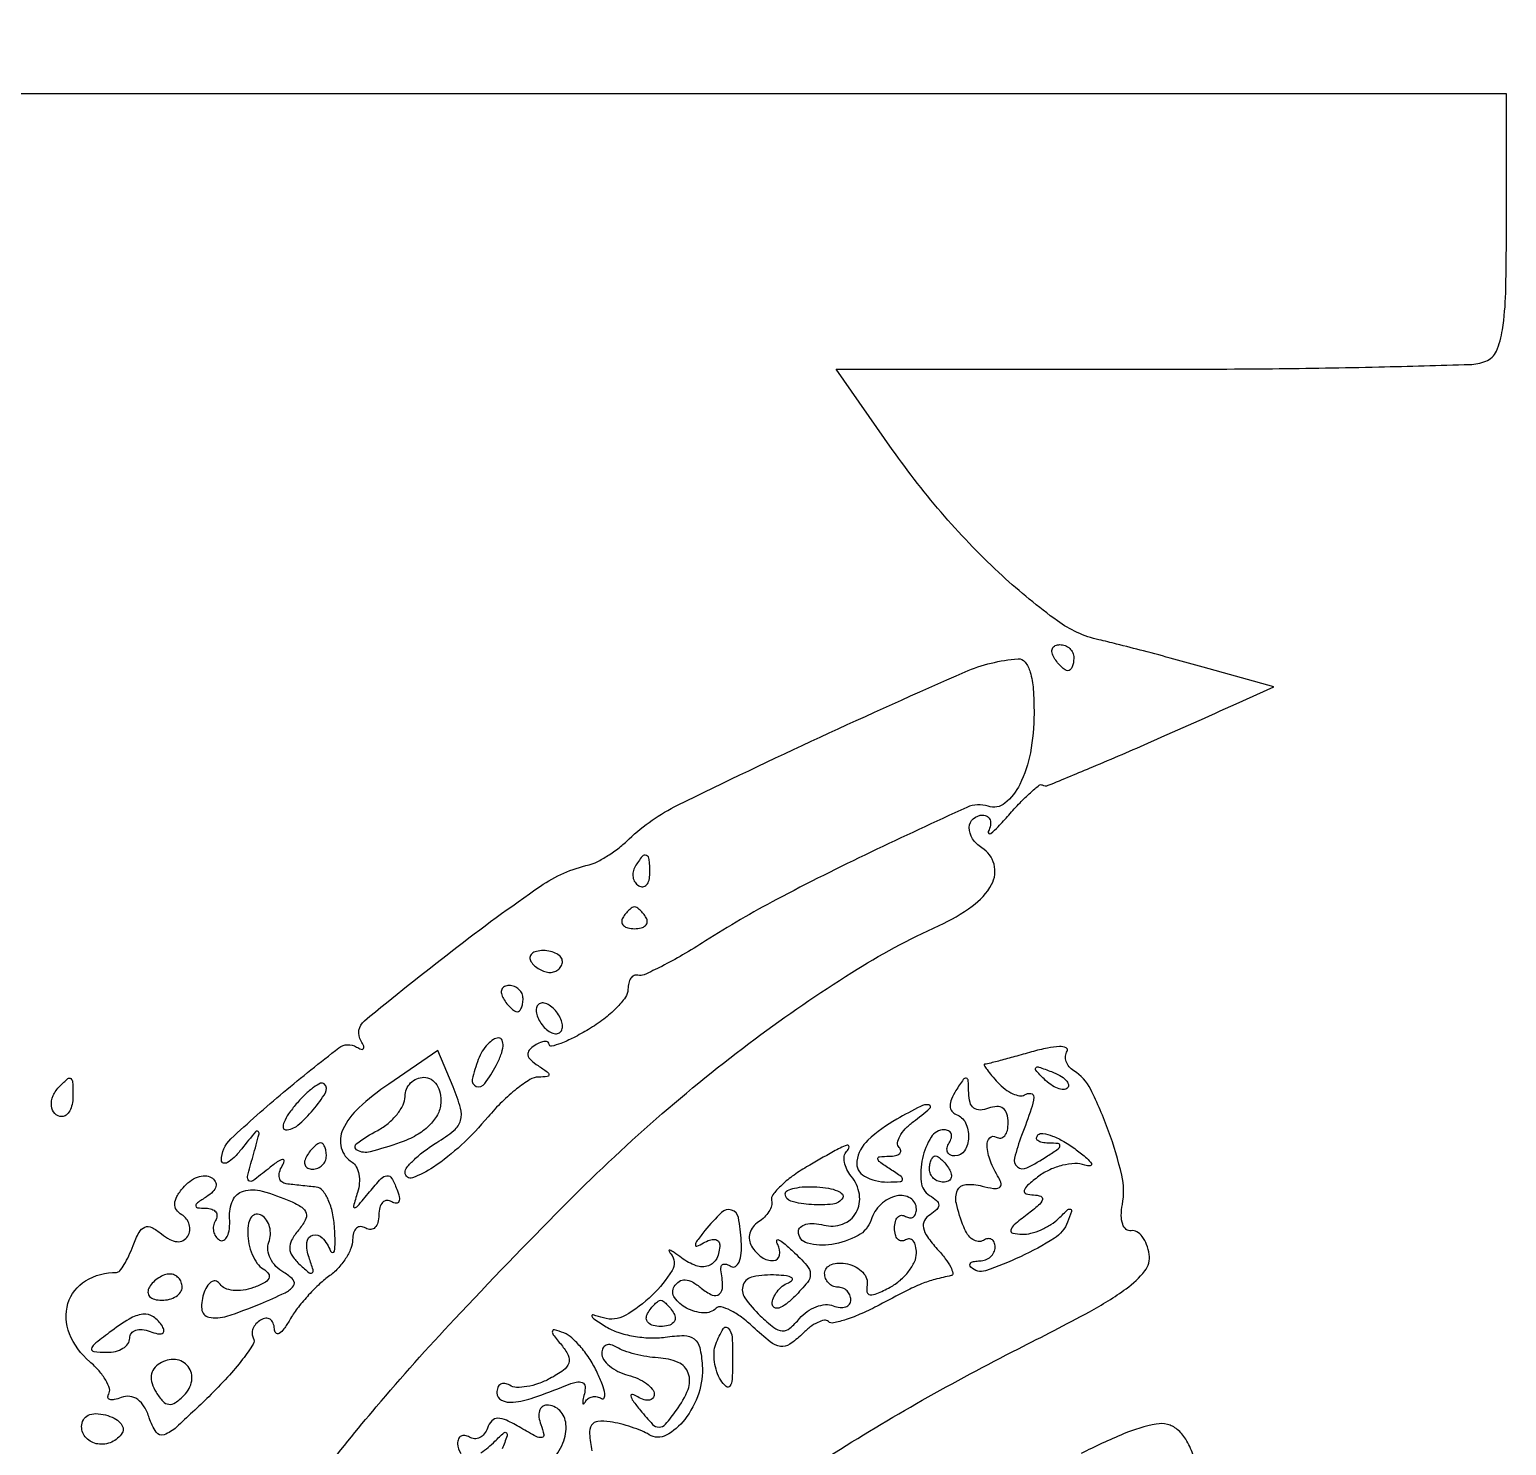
# Model space of a CAD drawing. Extents: x 123 to 893, y 112 to 937.
# Drawn here: x 780.4 to 893, y 544.9 to 652.9 of the extents above; entities that cross this region are included whole.
import ezdxf

# ---------------------------------------------------------------- set-up
doc = ezdxf.new("R2010")
doc.units = 0

msp = doc.modelspace()

# ---------------------------------------------------------------- linework, layer by layer
for points in [[(505, 723), (505.013655, 624.25, 0.000571), (505.06234, 586.230152, 0.000921), (505.200423, 553.846875, 0.000132), (505.38367, 525.076146, 0.063888), (505.630286, 523.25, 0.077982), (506.147819, 522.083228, 0.144438), (506.926697, 521.412716, 0.088454), (508.224277, 521.08494, 0.017747), (510.616631, 521, 0.016086), (512.298042, 521.054108, 0.026141), (513.716903, 521.220312, 0.024109), (514.785852, 521.456084, 0.332777), (515.015378, 521.75, 0.004505), (515.022414, 522.362296, 0.000001), (515.095159, 551.728108, 0.000021), (515.174312, 584.257832, 0.000013), (515.265378, 622.749944), (515.5, 722.999887)], [(802.515206, 542.605259, -0.008848), (806.804997, 547.869123, -0.01347), (812.764087, 554.54908, -0.0059), (821, 563.090945, -0.018276), (828.163197, 569.835203, -0.019128), (835.694906, 575.931857, -0.020344), (843.066557, 580.99188, -0.033445), (849.724202, 584.5773, 0.049423), (852.260373, 586.049369, 0.110676), (853.730688, 587.706717, 0.192581), (853.924121, 589.249715, 0.192691), (853, 590.5, -0.108575), (852.277405, 591.200503, -0.153238), (852.030825, 592.056375, -0.207294), (852.339522, 592.725231, -0.184449), (853.059017, 593, -0.140973), (853.40998, 592.899041, -0.172612), (853.620356, 592.632812, -0.130709), (853.64748, 592.228231, -0.069399), (853.482829, 591.75, 0.363303), (853.517644, 591.599133, 0.343793), (853.677211, 591.601562, 0.03433), (854.230818, 592.11331, 0.009222), (855.036543, 593, -0.011569), (855.902025, 593.943518, -0.018357), (856.690076, 594.705623, -0.012826), (857.358181, 595.275597, -0.306409), (857.591791, 595.295737, 0.228182), (858.051684, 595.268124, 0.001901), (861.460204, 596.679239, 0.005073), (865.919413, 598.598618, 0.001711), (872.38032, 601.484103), (875.260641, 602.782313), (869.88032, 604.282575, 0.002039), (867.630966, 604.899915, 0.001897), (865.321615, 605.514215, 0.001889), (863.264238, 606.044841, 0.006411), (861.916668, 606.36864, -0.101954), (858.757202, 607.803122, -0.028794), (854.555369, 611.249744, -0.027714), (850.145165, 615.79032, -0.025935), (846.159046, 620.888769), (841.872262, 627), (865.854343, 627, 0.002361), (875.159569, 627.043946, 0.003574), (883.256339, 627.178303, 0.001397), (890.199075, 627.362563, 0.08447), (891.418213, 627.606989, 0.201158), (892.227587, 628.381554, 0.0653), (892.694689, 630.006334, 0.031643), (892.939403, 632.836306, 0.005748), (893, 638.106989), (893, 648), (708.992598, 648)], [(841.320993, 544.093315, -0.023997), (855.775841, 552.300679, 0.006069), (861.195413, 555.125987, 0.033115), (863.997808, 556.878653, 0.069138), (865.41468, 558.233875, 0.207468), (865.7521, 559.5, 0.052377), (865.557807, 560.250435, 0.073998), (865.223814, 560.853565, 0.095833), (864.808641, 561.22232, 0.181752), (864.374368, 561.29937, -0.227486), (863.995513, 561.401525, -0.135625), (863.730204, 561.79738, -0.083393), (863.626688, 562.462258, -0.043471), (863.709697, 563.29937, 0.104666), (863.658628, 565.534255, 0.029374), (862.654227, 568.898216, 0.027875), (861.290507, 572.082652, 0.140124), (859.99884, 573.500717, -0.08264), (859.64542, 573.809741, -0.092503), (859.427703, 574.20551, -0.100619), (859.377989, 574.625266, -0.118271), (859.502983, 575.004826, 0.464231), (859.422605, 575.250932, 0.103165), (858.922839, 575.342013, 0.044524), (857.992932, 575.23524, 0.019), (856.775897, 574.935728, -0.00224), (855.504219, 574.577173, -0.003305), (854.384661, 574.27487, -0.00153), (853.429091, 574.026736, -0.062833), (853.217175, 574, 0.577607), (853.172788, 573.923051, 0.023611), (853.386874, 573.590207, 0.021058), (853.736568, 573.140473, 0.010766), (854.210573, 572.60496, 0.042718), (854.759327, 572.104566, 0.055473), (855.341543, 571.753093, 0.067068), (855.869342, 571.590776, 0.17908), (856.25, 571.663977, -0.17392), (856.733797, 571.762044, -0.393324), (856.948363, 571.495029, -0.065699), (856.760566, 570.586202, -0.007086), (856.024751, 568.5651, 0.028293), (855.478232, 566.839689, 0.29594), (855.704342, 566.169251, 0.291073), (856.414085, 566.09548, 0.027709), (858, 567, 0.010487), (858.802572, 567.542856, 0.221176), (858.942245, 567.786929, 0.410559), (858.810106, 567.945501, 0.021532), (858.083333, 567.984687, -0.041565), (857.579962, 568.032089, -0.118415), (857.25965, 568.172339, -0.249635), (857.166522, 568.373756, -0.184351), (857.268666, 568.601999, -0.24548), (857.651825, 568.722187, -0.047552), (858.373761, 568.52043, -0.040757), (859.25484, 568.09589, -0.027502), (860.185332, 567.478956, -0.015113), (860.995945, 566.835837, -0.089064), (861.340782, 566.419911, -0.546964), (861.255665, 566.258961, -0.102087), (860.847199, 566.308273, 0.090532), (860.079639, 566.418822, 0.049893), (859.137294, 566.288683, 0.04753), (858.176286, 565.957446, 0.055422), (857.347199, 565.46312, 0.015555), (856.481666, 564.763939, 0.146987), (856.227723, 564.366288, 0.409422), (856.36032, 564.124012, 0.067794), (856.94113, 564.031803, -0.084197), (857.482736, 563.927607, -0.403619), (857.605655, 563.670188, -0.134642), (857.320587, 563.243901, -0.016536), (856.44113, 562.531803, 0.012202), (855.455579, 561.747842, 0.156088), (855.206134, 561.354139, 0.425564), (855.35274, 561.114815, 0.04903), (856.05, 561.031803, 0.067473), (856.735336, 561.110429, 0.040071), (857.514591, 561.37653, 0.039372), (858.263318, 561.773843, 0.053838), (858.859246, 562.25, -0.008272), (859.543971, 562.907571, -0.297436), (859.750268, 562.943072, -0.389217), (859.824342, 562.777493, -0.010428), (859.532514, 561.959148, -0.16277), (858.520232, 560.722882, -0.031451), (855.947238, 559.320281, -0.02839), (853.271094, 558.253116, -0.28433), (852.149276, 558.51739, -0.192243), (852.071249, 558.699124, -0.250574), (852.151142, 558.858233, -0.11427), (852.417686, 558.966821, -0.039849), (852.833333, 559, 0.089582), (853.278756, 559.080449, 0.09521), (853.657292, 559.311086, 0.09982), (853.910551, 559.654996, 0.109375), (854, 560.059017, 0.093902), (853.931465, 560.420729, 0.172183), (853.737031, 560.644424, 0.17347), (853.446288, 560.694547, 0.095482), (853.104785, 560.564761, -0.169737), (852.716284, 560.478983, -0.120446), (852.294884, 560.636974, -0.091339), (851.902484, 561.025634, -0.060475), (851.604785, 561.587531, -0.031428), (851.043773, 563.378448, -0.166856), (851.134662, 564.386367, -0.2778), (851.767606, 564.82711, -0.080701), (853.00138, 564.70989, 0.02622), (853.873901, 564.529977, 0.153949), (854.330413, 564.601112, 0.336948), (854.464648, 564.87156, 0.092638), (854.2795, 565.343259, -0.047417), (853.643151, 566.614771, -0.077037), (853.385425, 567.792226, -0.207549), (853.598998, 568.381753, -0.355851), (854.087785, 568.445746, 0.172856), (854.433215, 568.37167, 0.189304), (854.732037, 568.536966, 0.118607), (854.934217, 568.949969, 0.054837), (855, 569.547972, 0.071974), (854.902706, 570.220364, 0.165183), (854.611286, 570.63308, 0.171662), (854.13787, 570.773614, 0.078904), (853.5, 570.638374, -0.0807), (852.857273, 570.504498, -0.174375), (852.381444, 570.652197, -0.162377), (852.086902, 571.080336, -0.068041), (851.984687, 571.781385, 0.011753), (851.953413, 572.745844, 0.334931), (851.801893, 572.9249, 0.305146), (851.572915, 572.836031, 0.010604), (851.016733, 572, 0.04187), (850.671552, 571.340408, 0.10205), (850.565723, 570.804716, 0.157817), (850.695863, 570.413845, 0.152335), (851.032046, 570.166667, -0.201034), (851.738812, 569.536166, -0.119143), (851.976189, 568.413766, -0.134709), (851.666178, 567.399212, -0.257057), (850.940983, 567, -0.108972), (850.586039, 567.078288, -0.182303), (850.3746, 567.29375, -0.161196), (850.343488, 567.6179, -0.082592), (850.5, 568, 0.075954), (850.662569, 568.382422, 0.153151), (850.645195, 568.70625, 0.186776), (850.454571, 568.92062, 0.119226), (850.126405, 569, 0.259075), (849.124653, 568.443597, 0.083986), (848.458432, 566.819209, 0.081675), (848.353343, 565.029402, 0.232267), (848.999751, 564.000154, -0.04353), (849.539975, 563.597447, -0.206571), (849.699169, 563.255579, -0.216802), (849.556386, 562.91655, -0.047942), (849.04162, 562.525723, 0.128322), (848.612613, 562.076131, 0.180062), (848.530256, 561.532745, 0.104136), (848.835539, 560.836854, 0.028665), (849.589845, 559.900723, -0.021035), (850.203657, 559.162291, -0.041863), (850.612284, 558.521619, -0.067787), (850.779142, 558.062679, -0.421488), (850.654988, 557.875, 0.01876), (849.415026, 557.589778, 0.030856), (848.395534, 557.24592, 0.021113), (847.18987, 556.694122, 0.004568), (845.15707, 555.634348, -0.017601), (843.838015, 554.989821, -0.026377), (842.641578, 554.530484, -0.024409), (841.670191, 554.266847, -0.255771), (841.288022, 554.378645, 0.247916), (840.979349, 554.473914, 0.06584), (840.473577, 554.30734, 0.050849), (839.870082, 553.936289, 0.033145), (839.254245, 553.397102, -0.048102), (838.336423, 552.640718, -0.187733), (837.6322, 552.481765, -0.132274), (836.853014, 552.822439, -0.019751), (835.549106, 553.953868, 0.028052), (834.66122, 554.698843, 0.043443), (833.811284, 555.226017, 0.053288), (833.109607, 555.491629, 0.266234), (832.718941, 555.385608, -0.217931), (831.767246, 555.03146, -0.101717), (830.472991, 555.39753, -0.119091), (829.552977, 556.197059, -0.301645), (829.525646, 557.041495, -0.107744), (829.905577, 557.434698, -0.162345), (830.361413, 557.558904, -0.116943), (830.914556, 557.394629, -0.042828), (831.589028, 556.926114, 0.063197), (832.430842, 556.390687, 0.306334), (832.961935, 556.473261, 0.214242), (833.2155, 557.07311, 0.037475), (833.093644, 558.32433, -0.124056), (833.113672, 558.591386, -0.236646), (833.262343, 558.739747, -0.160489), (833.526743, 558.740103, -0.059234), (833.869025, 558.580947, 0.288326), (834.203125, 558.58357, 0.155964), (834.475529, 558.912224, 0.076217), (834.634287, 559.588706, 0.034012), (834.643801, 560.505911, 0.032437), (834.422229, 562.30595, 0.282616), (833.903117, 562.876538, 0.268772), (833.135305, 562.685875, 0.030199), (831.872445, 561.308042, 0.00972), (831.276408, 560.543328, 0.129017), (831.143005, 560.215074, 0.575929), (831.263336, 560.12262, 0.037782), (831.75, 560.367059, -0.052181), (832.22926, 560.59077, -0.111731), (832.632812, 560.635307, -0.183677), (832.894836, 560.500249, -0.184958), (833, 560.225684, -0.110921), (832.768287, 559.194039, -0.202115), (832.135659, 558.627819, -0.169539), (831.191637, 558.632236, -0.077324), (830.092009, 559.225708, 0.010044), (829.515027, 559.64565, 0.061815), (829.190652, 559.816837, 0.648711), (829.13092, 559.756695, 0.084119), (829.259146, 559.541219, -0.323512), (829.36029, 558.261478, -0.065264), (827.843523, 556.375216, -0.060806), (825.776625, 554.830701, -0.20725), (824.143547, 554.64774, 0.009948), (823.338494, 554.87684, 0.58351), (823.252426, 554.788387, 0.176594), (823.399277, 554.588769, 0.004609), (824.340331, 553.975264, 0.064164), (825.23738, 553.552552, 0.034897), (826.421818, 553.25963, 0.034123), (827.688058, 553.126878, 0.045523), (828.841952, 553.190111, -0.034316), (830.28143, 553.301348, -0.166206), (831.048229, 553.046486, -0.176182), (831.473181, 552.386012, -0.03955), (831.668142, 551.040353, -0.097042), (831.392592, 548.910447, -0.08293), (830.33067, 546.90808, -0.106283), (828.916831, 545.702829, -0.269398), (827.616353, 545.744651, 0.04132), (827.056874, 546.032982, 0.018392), (826.278956, 546.322673, 0.018058), (825.428458, 546.570547, 0.023283), (824.631155, 546.732932, 0.061332), (823.705928, 546.762413, 0.234063), (823.228008, 546.469065, 0.161263), (823.066824, 545.812319, 0.027452), (823.241269, 544.518212, -0.052865)], [(820.147574, 543.676021, 0.08016), (821.036124, 545.101363, 0.119426), (821.26882, 546.545673, 0.175078), (820.800558, 547.58134, 0.202586), (819.809678, 548, 0.171278), (819.46742, 547.879214, 0.150073), (819.254155, 547.563673, 0.10601), (819.213121, 547.083186, 0.060165), (819.356011, 546.514633, -0.035476), (819.586784, 545.756502, -0.432472), (819.43504, 545.530749, -0.165747), (819.005501, 545.602661, -0.009672), (817.832347, 546.264633, 0.021713), (816.732461, 546.850811, 0.114097), (816.068494, 546.998607, 0.208591), (815.619048, 546.798181, 0.098495), (815.283936, 546.243769, -0.079967), (815.041169, 545.806604, -0.109676), (814.694104, 545.522598, -0.126665), (814.298527, 545.436074, -0.129955), (813.91459, 545.552786, 0.092807), (813.565579, 545.687549, 0.171257), (813.268661, 545.640906, 0.174358), (813.070312, 545.419494, 0.096615), (813, 545.059017, 0.164554), (813.249931, 544.320161, 0.251384)], [(869.092092, 544.257779, 0.04367), (868.541479, 545.395873, 0.086596), (867.889547, 546.153349, 0.110796), (867.137836, 546.532068, 0.109655), (866.293403, 546.555348, 0.050678), (863.799755, 545.805385, 0.020323), (860.563917, 544.305456, 0.012175)], [(814.776398, 544.362483, 0.047599), (815.859246, 545.25, -0.011012), (816.534756, 545.891643, -0.40813), (816.728005, 545.884427, -0.279618), (816.778051, 545.653227, -0.00794), (816.417891, 544.660444, -0.079063)]]:
    msp.add_lwpolyline(points, format="xyb")
for points in [[(856.968197, 600.75, -0.042935), (856.688181, 597.757492, -0.070138), (855.889945, 595.341981, -0.106214), (854.751856, 593.907954, -0.259056), (853.468687, 593.672667, 0.190764), (851.853966, 593.58963, 0.004086), (844.527318, 590.171214, 0.0102), (837.332566, 586.560573, 0.021189), (831.90864, 583.397949, -0.010412), (830.165107, 582.330326, -0.014952), (828.574726, 581.464156, -0.010687), (827.234488, 580.820982, -0.178078), (826.75, 580.785259, 0.179229), (826.464999, 580.763605, 0.132967), (826.220312, 580.559629, 0.095359), (826.055248, 580.191353, 0.05787), (826, 579.715608, -0.156451), (825.803775, 579.103844, -0.038842), (825.11875, 578.287938, -0.035928), (824.148356, 577.431831, -0.029388), (823, 576.659071, -0.014336), (821.848781, 576.022823, -0.02707), (820.88125, 575.588314, -0.031634), (820.174242, 575.365945, -0.486845), (820, 575.502481, 0.255245), (819.905048, 575.676365, 0.15957), (819.674888, 575.736285, 0.084187), (819.317998, 575.652812, 0.038979), (818.893237, 575.434017, 0.079241), (818.475495, 575.0737, 0.218762), (818.374236, 574.708088, 0.167837), (818.582121, 574.321264, 0.045108), (819.143237, 573.890313, -0.011964), (819.845125, 573.421672, -0.231499), (819.96777, 573.198857, -0.398817), (819.841624, 573.052326, -0.022353), (819.18544, 573.015313, 0.136264), (818.518217, 572.821637, 0.028425), (817.509937, 572.116626, 0.027874), (816.39772, 571.135667, 0.0232), (815.327579, 569.977458, -0.030511), (813.288908, 567.834692, -0.039635), (811.165585, 566.152284, -0.061656), (809.558164, 565.340472, -0.519122), (809, 565.733199, -0.175008), (809.144756, 566.134102, -0.029838), (809.708441, 566.735943, -0.029436), (810.48824, 567.39224, -0.022468), (811.411715, 568.018383, 0.032178), (812.73106, 568.95081, 0.152518), (813.238559, 569.711196, 0.144018), (813.238329, 570.650092, 0.027643), (812.661715, 572.271976), (811.5, 575.043951), (807.75, 572.485925, 0.03638), (805.475903, 570.679197, 0.097383), (804.258117, 569.017881, 0.178046), (804.137798, 567.622211, 0.189941), (804.956326, 566.526992, -0.137364), (805.282077, 566.173232, -0.073115), (805.473705, 565.604913, -0.063841), (805.509225, 564.918938, -0.056984), (805.374691, 564.217975, 0.006574), (805.061243, 563.168802, 0.51878), (805.153882, 563.054231, 0.20375), (805.371516, 563.164307, 0.003071), (806.300098, 564.27939, -0.015213), (807.171639, 565.275753, -0.183602), (807.620348, 565.497251, -0.296385), (807.978007, 565.310645, -0.036823), (808.370279, 564.477452, -0.035074), (808.552007, 563.88216, -0.151382), (808.524863, 563.51756, -0.332555), (808.326371, 563.394796, -0.116873), (807.988546, 563.507079, 0.148832), (807.613562, 563.606062, 0.191612), (807.290385, 563.463269, 0.132519), (807.072024, 563.075269, 0.062357), (807, 562.5, -0.063222), (806.927049, 561.925364, -0.134005), (806.70625, 561.538811, -0.191582), (806.379403, 561.397987, -0.146489), (806, 561.5, 0.132227), (805.620102, 561.613634, 0.19019), (805.29375, 561.495182, 0.143591), (805.073612, 561.145225, 0.069177), (805, 560.615721, -0.097113), (804.868632, 559.94573, -0.047395), (804.463303, 559.170868, -0.044555), (803.871928, 558.417829, -0.048831), (803.172946, 557.806704, 0.034204), (802.390189, 557.161673, 0.020363), (801.546968, 556.296344, 0.02033), (800.773286, 555.360995, 0.032863), (800.203354, 554.5, -0.026561), (799.759825, 553.811275, -0.103665), (799.387505, 553.472024, -0.356343), (799.149949, 553.508477, -0.179563), (799.030409, 553.809017, 0.085031), (798.942022, 554.261565, 0.159207), (798.710391, 554.549001, 0.176669), (798.373189, 554.62689, 0.10813), (797.983688, 554.489919, 0.070849), (797.629473, 554.19456, 0.086367), (797.399751, 553.829765, 0.10026), (797.32758, 553.454154, 0.136731), (797.42298, 553.124621, -0.289176), (797.41857, 552.656551, -0.019226), (796.611946, 551.504566, -0.023001), (795.467216, 550.132465, -0.014765), (794.022228, 548.644731, -0.005893), (791.566499, 546.316943, -0.101125), (790.623313, 545.744742, -0.342691), (790.014783, 545.944079, -0.071776), (789.492594, 547.023333, 0.055611), (789.114481, 547.873598, 0.102877), (788.60993, 548.432225, 0.129803), (788.011451, 548.666435, 0.1209), (787.357721, 548.583776, -0.034501), (786.827165, 548.421147, -0.121165), (786.472552, 548.42565, -0.310613), (786.339777, 548.578689, -0.16802), (786.396835, 548.833076, 0.214141), (786.453469, 549.260725, 0.059687), (786.17801, 549.895405, 0.048893), (785.658284, 550.613608, 0.034656), (784.948773, 551.311834, -0.118773), (783.403499, 553.447953, -0.172246), (783.291268, 555.75178, -0.186619), (784.638672, 557.482661, -0.1384), (787, 558.124216, 0.232707), (787.237755, 558.238336, 0.028711), (787.576375, 558.724271, 0.029125), (787.932471, 559.387143, 0.020107), (788.260001, 560.173812, -0.03353), (788.708844, 561.175269, -0.174497), (789.150036, 561.575615, -0.219485), (789.679986, 561.554016, -0.055024), (790.420973, 561.065587, 0.048381), (791.05062, 560.638475, 0.102423), (791.612159, 560.46771, 0.142219), (792.075541, 560.557531, 0.136645), (792.427284, 560.882343, 0.107912), (792.576634, 561.306461, 0.099619), (792.542, 561.767412, 0.095629), (792.328271, 562.19422, 0.090821), (791.967754, 562.519929, -0.103281), (791.564564, 562.902686, -0.164627), (791.434799, 563.355263, -0.119515), (791.595349, 563.903269, -0.042482), (792.064749, 564.578017, -0.060708), (792.583074, 565.067517, -0.071586), (793.177143, 565.386381, -0.083678), (793.752838, 565.492754, -0.143299), (794.22007, 565.36399, -0.125121), (794.522353, 565.051172, -0.192588), (794.573772, 564.683119, -0.136748), (794.348827, 564.284273, -0.055227), (793.856763, 563.890313, 0.012282), (793.160831, 563.425009, 0.229501), (793.036557, 563.200578, 0.399573), (793.162313, 563.05301, 0.023268), (793.809017, 563.015313, -0.075619), (794.266803, 562.940191, -0.150532), (794.564507, 562.731046, -0.184725), (794.657431, 562.424386, -0.121205), (794.542705, 562.069098, 0.0939), (794.390419, 561.672147, 0.096588), (794.396105, 561.251129, 0.099057), (794.558208, 560.87149, 0.104426), (794.85155, 560.591747, 0.263202), (795.174859, 560.579183, 0.168041), (795.441375, 560.858507, 0.083665), (795.600716, 561.452636, 0.037037), (795.617862, 562.267221, -0.116146), (795.861019, 563.616802, -0.227076), (796.667801, 564.316875, -0.134899), (798.107074, 564.316791, -0.036487), (800.275523, 563.54685, -0.041237), (801.125318, 563.086404, -0.184418), (801.451868, 562.635774, -0.194668), (801.385882, 562.098417, -0.046536), (800.867905, 561.340835, 0.04772), (800.348843, 560.577804, 0.137903), (800.205755, 559.960883, 0.142844), (800.40694, 559.373401, 0.052637), (800.98956, 558.707618, 0.012521), (801.686041, 558.094663, 0.354733), (801.910369, 558.091324, 0.308911), (801.982678, 558.321258, 0.010954), (801.678563, 559.25, -0.096694), (801.510458, 560.396704, -0.31681), (801.955342, 560.968937, -0.290817), (802.690858, 560.765631, -0.091887), (803.316115, 559.75, 0.302614), (803.472995, 559.639296, 0.371031), (803.606926, 559.748438, 0.04625), (803.663436, 560.419399, 0.01211), (803.628163, 561.5, 0.038397), (803.472571, 562.657618, 0.052719), (803.146647, 563.655469, 0.064782), (802.712323, 564.363194, 0.200006), (802.228715, 564.625, -0.001129), (801.681193, 564.68195, -0.000737), (801.049849, 564.75, -0.000741), (800.434603, 564.818157, -0.00142), (799.940983, 564.875, -0.147365), (799.599426, 565.023497, -0.163347), (799.413651, 565.330469, -0.122869), (799.424075, 565.762541, -0.068195), (799.632941, 566.25, 0.088436), (799.770799, 566.611222, 0.539346), (799.65304, 566.725342, 0.100961), (799.252533, 566.54611, 0.015095), (798.547713, 566.007842, -0.009092), (797.397167, 565.107106, -0.355432), (797.094503, 565.118304, -0.280926), (796.993395, 565.441641, -0.00692), (797.407533, 567.007842, 0.002736), (797.865556, 568.683157, 0.325881), (797.789377, 568.880349, 0.381008), (797.597206, 568.85013, 0.003095), (796.551779, 567.55887, -0.024602), (795.954299, 566.882547, -0.068788), (795.455835, 566.495158, -0.208323), (795.149951, 566.460591, -0.329325), (795, 566.663564, -0.207909), (795.712715, 568.303479, -0.013187), (799.732118, 571.860677, -0.011356), (803.955484, 575.243838, -0.311049), (805.306107, 575.310816, 0.046361), (805.651975, 575.139059, 0.332366), (805.820753, 575.186406, 0.271267), (805.845342, 575.380898, 0.037405), (805.649752, 575.757695, -0.375099), (805.908077, 577.317337, -0.007619), (812.627181, 582.681198, -0.013662), (819.334483, 587.58334, -0.095518), (823.031221, 589.204851, 0.064298), (823.65221, 589.432461, 0.023114), (824.46811, 589.906093, 0.02248), (825.324469, 590.513756, 0.024776), (826.094261, 591.177594, -0.076067), (829.787318, 593.755042, -0.005945), (840.663, 598.949656, -0.005543), (851.713665, 603.91937, -0.085448), (855.75, 604.911639, -0.252476), (856.286512, 604.66944, -0.092102), (856.675316, 603.901081, -0.053342), (856.908703, 602.605147, -0.019773)], [(860, 605, -0.042167), (859.967655, 604.617151, -0.061769), (859.870461, 604.29375, -0.081139), (859.727648, 604.07446, -0.210953), (859.559017, 604, -0.151918), (859.34829, 604.065539, -0.038439), (859.066025, 604.29375, -0.035638), (858.768994, 604.617226, -0.029505), (858.5, 605, -0.082592), (858.343488, 605.3821, -0.161196), (858.3746, 605.70625, -0.182303), (858.586039, 605.921712, -0.108972), (858.940983, 606, -0.093332), (859.345238, 605.923877, -0.09642), (859.688914, 605.70625, -0.099167), (859.918938, 605.381556, -0.105053)], [(826.542705, 589.069098, 0.090093), (826.387618, 588.673795, 0.095385), (826.385962, 588.257398, 0.099739), (826.536973, 587.88478, 0.108766), (826.817021, 587.613087, 0.158515), (827.139071, 587.534562, 0.191218), (827.417083, 587.669932, 0.126631), (827.605052, 588.024148, 0.059057), (827.666667, 588.543989, 0.019984), (827.623697, 589.618676, 0.269722), (827.40792, 589.929499, 0.350126), (827.086603, 589.852054, 0.02679)], [(825.603006, 585.166667, 0.156081), (825.524383, 584.850742, 0.191391), (825.654049, 584.578125, 0.128073), (825.996371, 584.393832, 0.059847), (826.5, 584.333333, 0.059847), (827.003629, 584.393832, 0.128073), (827.345951, 584.578125, 0.191391), (827.475617, 584.850742, 0.156081), (827.396994, 585.166667, 0.030643), (827.17176, 585.485629, 0.036533), (826.921053, 585.755208, 0.039602), (826.681431, 585.94484, 0.148655), (826.5, 586, 0.148655), (826.318569, 585.94484, 0.039602), (826.078947, 585.755208, 0.036533), (825.82824, 585.485629, 0.030643)], [(818.603006, 581.833333, 0.071639), (818.869696, 581.514519, 0.05288), (819.243158, 581.244792, 0.053298), (819.660916, 581.061561, 0.076861), (820.059017, 581, 0.087308), (820.418314, 581.063221, 0.094392), (820.723586, 581.244792, 0.100145), (820.927786, 581.515437, 0.112153), (821, 581.833333, 0.170324), (820.888458, 582.151276, 0.094314), (820.572297, 582.421875, 0.074868), (820.100961, 582.604892, 0.055286), (819.543989, 582.666667, 0.05773), (819.023273, 582.606344, 0.124167), (818.66697, 582.421875, 0.190804), (818.528782, 582.149103, 0.16277)], [(816.5, 579, 0.029505), (816.768994, 578.617226, 0.035638), (817.066025, 578.29375, 0.038439), (817.34829, 578.065539, 0.151918), (817.559017, 578, 0.210953), (817.727648, 578.07446, 0.081139), (817.870461, 578.29375, 0.061769), (817.967655, 578.617151, 0.042167), (818, 579, 0.105053), (817.918938, 579.381556, 0.099167), (817.688914, 579.70625, 0.09642), (817.345238, 579.923877, 0.093332), (816.940983, 580, 0.108972), (816.586039, 579.921712, 0.182303), (816.3746, 579.70625, 0.161196), (816.343488, 579.3821, 0.082592)], [(819, 578.118034, 0.085235), (819.073533, 577.689814, 0.053414), (819.29375, 577.230237, 0.051777), (819.617474, 576.810561, 0.064269), (820, 576.5, 0.076764), (820.382383, 576.338175, 0.154201), (820.70625, 576.357263, 0.186277), (820.920761, 576.550471, 0.117858), (821, 576.881966, 0.085235), (820.926467, 577.310186, 0.053414), (820.70625, 577.769763, 0.051777), (820.382526, 578.189439, 0.064269), (820, 578.5, 0.076764), (819.617617, 578.661825, 0.154201), (819.29375, 578.642737, 0.186277), (819.079239, 578.449529, 0.117858)], [(814.58345, 574.356872, 0.038359), (814.130822, 572.838577, 0.38544), (814.434032, 572.312355, 0.323285), (815.076554, 572.520359, 0.035254), (815.954163, 573.914354, 0.033165), (816.316614, 574.715009, 0.067322), (816.470092, 575.387614, 0.122555), (816.401815, 575.827485, 0.301931), (816.142173, 576, 0.144219), (815.740928, 575.881807, 0.059778), (815.301417, 575.517331, 0.052368), (814.893395, 574.98548, 0.045871)], [(859.526461, 572.193128, -0.20742), (859.220211, 572.072099, -0.082976), (858.768815, 572.162781, -0.063152), (858.246577, 572.441312, -0.043285), (857.733333, 572.875912, -0.011214), (857.106486, 573.536448, -0.400052), (857.111181, 573.729672, -0.286372), (857.336218, 573.78179, -0.008399), (858.293128, 573.435707, -0.036269), (858.940734, 573.133723, -0.070189), (859.395085, 572.789051, -0.120343), (859.59249, 572.461316, -0.278911)], [(783.666667, 571.5, -0.053595), (783.604977, 570.926139, -0.073362), (783.421875, 570.440625, -0.093122), (783.151326, 570.114688, -0.17482), (782.833333, 570, -0.205037), (782.283311, 570.235448, -0.174374), (782.025933, 570.817117, -0.123462), (782.164473, 571.603555, -0.091591), (782.666667, 572.333333, -0.018617), (783.276742, 572.899594, -0.366638), (783.514261, 572.901518, -0.21365), (783.647399, 572.629444, -0.008529)], [(800.706393, 570.970061, 0.024073), (800.11897, 570.213114, 0.054508), (799.769985, 569.578705, 0.11825), (799.704504, 569.169309, 0.391893), (799.887343, 569, 0.177202), (800.815049, 569.339441, 0.041982), (801.999098, 570.523588, 0.041414), (802.923413, 571.821985, 0.342882), (802.839107, 572.494227, 0.316761), (802.560226, 572.542637, 0.044742), (802.028691, 572.230434, 0.037669), (801.385164, 571.693003, 0.022903)], [(811.726876, 571.024279, -0.107635), (811.462691, 570.137781, -0.074378), (810.824781, 569.303091, -0.063353), (809.858321, 568.578672, -0.045345), (808.626867, 568.01977, -0.019398), (806.330005, 567.31772, -0.191627), (805.346484, 567.437127, -0.55187), (805.313951, 567.954802, -0.033414), (806.914354, 568.954163, 0.049972), (807.712143, 569.489781, 0.050051), (808.387341, 570.172772, 0.05473), (808.84934, 570.893092, 0.115748), (809, 571.535184, -0.097156), (809.109669, 572.094255, -0.097482), (809.422369, 572.56971, -0.098375), (809.889152, 572.888073, -0.100953), (810.437851, 573, -0.135086), (810.985432, 572.849309, -0.1144), (811.419835, 572.432357, -0.095563), (811.679861, 571.795315, -0.068149)], [(846.5, 569.805055, 0.056646), (844.303335, 568.206725, 0.173029), (843.455218, 566.600999, 0.313995), (844.028673, 565.458577, 0.127215), (845.809017, 565.015313, 0.012098), (846.761472, 565.046994, 0.343021), (846.935744, 565.199331, 0.295079), (846.842749, 565.430616, 0.010223), (846, 566, -0.010487), (845.197428, 566.542856, -0.221176), (845.057755, 566.786929, -0.410559), (845.189894, 566.945501, -0.021532), (845.916667, 566.984687, 0.045402), (846.416397, 567.03561, 0.131756), (846.72592, 567.186769, 0.255216), (846.806329, 567.403855, 0.161474), (846.68221, 567.651123, -0.235796), (846.565733, 567.999956, -0.090823), (846.731851, 568.497869, -0.064411), (847.148666, 569.067374, -0.040241), (847.765544, 569.61932, 0.015873), (849.020133, 570.636362, 0.642), (848.945181, 570.893512, 0.157808), (848.301566, 570.784811, 0.008876)], [(801.5, 567, 0.082592), (801.343488, 566.6179, 0.161196), (801.3746, 566.29375, 0.182303), (801.586039, 566.078288, 0.108972), (801.940983, 566, 0.093332), (802.345238, 566.076123, 0.09642), (802.688914, 566.29375, 0.099167), (802.918938, 566.618444, 0.105053), (803, 567, 0.042167), (802.967655, 567.382849, 0.061769), (802.870461, 567.70625, 0.081139), (802.727648, 567.92554, 0.210953), (802.559017, 568, 0.151918), (802.34829, 567.934461, 0.038439), (802.066025, 567.70625, 0.035638), (801.768994, 567.382774, 0.029505)], [(839.619752, 566.161912, 0.024196), (838.532265, 565.450202, 0.034638), (837.648926, 564.710498, 0.037201), (837.047921, 564.03899, 0.2283), (836.955162, 563.596804, -0.130896), (836.948079, 563.207296, -0.068281), (836.750998, 562.759796, -0.060545), (836.405325, 562.325395, -0.056093), (835.957295, 561.973607, 0.090449), (835.546225, 561.602775, 0.095505), (835.302088, 561.117327, 0.099681), (835.261756, 560.593457, 0.108347), (835.430902, 560.111803, 0.099183), (836.209512, 559.27819, 0.174544), (837.105733, 559.024184, 0.346468), (837.559301, 559.435414, 0.171061), (837.41815, 560.25, -0.131499), (837.344833, 560.53843, -0.535535), (837.468808, 560.61875, -0.073017), (837.894566, 560.355229, -0.014058), (838.573419, 559.75, -0.021233), (839.648141, 558.6463, -0.173973), (839.908028, 558.005208, -0.184221), (839.693168, 557.364824, -0.024336), (838.714286, 556.285714, -0.031336), (838.054849, 555.70413, -0.083218), (837.503571, 555.407217, -0.209171), (837.158336, 555.436427, -0.275142), (837, 555.702381, -0.098026), (837.093045, 556.172412, -0.065538), (837.367188, 556.649279, -0.062637), (837.772104, 557.060443, -0.071224), (838.25, 557.337719, 0.124427), (838.51906, 557.534352, 0.454985), (838.489211, 557.717133, 0.10875), (838.083472, 557.859877, 0.021409), (837.309017, 557.921053, 0.053835), (835.541686, 557.794386, 0.260129), (834.791841, 557.177911, 0.250564), (834.907761, 556.194173, 0.05092), (836.091716, 554.816912, 0.023555), (837.130487, 553.920665, 0.150305), (837.772618, 553.674262, 0.194779), (838.351321, 553.863932, 0.044182), (839.093301, 554.612421, -0.065725), (839.662502, 555.139306, -0.064122), (840.353522, 555.505656, -0.069482), (841.056489, 555.66335, -0.112557), (841.660214, 555.576894, 0.063514), (842.172886, 555.451679, 0.110379), (842.606438, 555.498324, 0.151508), (842.891486, 555.705186, 0.161968), (843, 556.031385, 0.102345), (842.923543, 556.401, 0.098664), (842.70625, 556.715469, 0.097132), (842.381687, 556.92617, 0.095827), (842, 557, -0.106506), (841.618461, 557.082205, -0.099407), (841.29375, 557.315289, -0.096023), (841.07607, 557.663585, -0.092041), (841, 558.073324, -0.178353), (841.13919, 558.45112, -0.122846), (841.514063, 558.718937, -0.090391), (842.080361, 558.831128, -0.057712), (842.75, 558.763934, -0.068642), (843.399081, 558.525255, -0.084696), (843.908307, 558.131321, -0.099401), (844.201681, 557.647648, -0.140448), (844.235726, 557.147787, 0.099516), (844.229141, 556.628852, 0.33598), (844.464909, 556.414935, 0.128051), (844.987379, 556.502542, 0.017639), (845.985726, 556.992361, 0.053637), (846.756156, 557.517822, 0.051612), (847.408307, 558.201329, 0.055864), (847.853461, 558.93201, 0.109324), (848, 559.594201, 0.054759), (847.939911, 560.141226, 0.118453), (847.755208, 560.519118, 0.189251), (847.482221, 560.670489, 0.173146), (847.166667, 560.603006, -0.156081), (846.850742, 560.524383, -0.191391), (846.578125, 560.654049, -0.128073), (846.393832, 560.996371, -0.059847), (846.333333, 561.5, -0.059847), (846.393832, 562.003629, -0.128073), (846.578125, 562.345951, -0.191391), (846.850742, 562.475617, -0.156081), (847.166667, 562.396994, 0.105122), (847.484188, 562.283209, 0.180151), (847.755208, 562.344342, 0.164306), (847.937044, 562.575391, 0.085473), (848, 562.940983, 0.256144), (847.540319, 563.77942, 0.202545), (846.504312, 563.955233, 0.130627), (845.283174, 563.301753, 0.128785), (844.539673, 562.125, -0.195586), (843.54551, 560.929305, -0.083378), (841.537072, 560.25368, -0.103403), (839.695873, 560.342021, -0.341625), (839, 561.241631, -0.218201), (839.1543, 561.57837, -0.116949), (839.568529, 561.793297, -0.078913), (840.194121, 561.84867, -0.046674), (840.935417, 561.72714, 0.154176), (842.366585, 561.798995, 0.178143), (843.398365, 562.683503, 0.166785), (843.650633, 564.077847, 0.136127), (843.025929, 565.468757, -0.056215), (842.689077, 565.98244, -0.07089), (842.506906, 566.52032, -0.085861), (842.500345, 566.998774, -0.158254), (842.675343, 567.342009, 0.157269), (842.860045, 567.702567, 0.579484), (842.706958, 567.826828, 0.035645), (841.670737, 567.339222, 0.005009)], [(850.5, 566, -0.082592), (850.656512, 565.6179, -0.161196), (850.6254, 565.29375, -0.182303), (850.413961, 565.078288, -0.108972), (850.059017, 565, -0.093332), (849.654762, 565.076123, -0.09642), (849.311086, 565.29375, -0.099167), (849.081062, 565.618444, -0.105053), (849, 566, -0.042167), (849.032345, 566.382849, -0.061769), (849.129539, 566.70625, -0.081139), (849.272352, 566.92554, -0.210953), (849.440983, 567, -0.151918), (849.65171, 566.934461, -0.038439), (849.933975, 566.70625, -0.035638), (850.231006, 566.382774, -0.029505)], [(842.384351, 563.813632, -0.229099), (841.629534, 563.332699, -0.045953), (839.989951, 563.29166, -0.047232), (838.434297, 563.544645, -0.341182), (838, 564.107018, -0.291188), (838.160978, 564.359997, -0.054439), (838.706187, 564.5459, -0.043228), (839.482738, 564.650144, -0.026746), (840.404041, 564.644213, -0.028132), (841.296489, 564.540073, -0.056239), (841.977424, 564.340742, -0.099273), (842.353595, 564.086123, -0.345586)], [(797, 561.118034, 0.053418), (797.08778, 560.298744, 0.048896), (797.347689, 559.49065, 0.052167), (797.730111, 558.811977, 0.100296), (798.183624, 558.386514, -0.096005), (798.582383, 558.01874, -0.287438), (798.608828, 557.664852, -0.155529), (798.255016, 557.316922, -0.031313), (797.433624, 556.96399, -0.050453), (796.648671, 556.769901, -0.060571), (795.888569, 556.754252, -0.071381), (795.265409, 556.908686, -0.154371), (794.889163, 557.220338, 0.158739), (794.608023, 557.449199, 0.211289), (794.282835, 557.433559, 0.130764), (793.954958, 557.14333, 0.054998), (793.682837, 556.615871, 0.108825), (793.488991, 555.32989, 0.336823), (794.030679, 554.708478, 0.130023), (795.411274, 554.783845, 0.020867), (797.964308, 555.72986, 0.011099), (799.846641, 556.567716, 0.122089), (800.482167, 557.085813, 0.362446), (800.457466, 557.564321, 0.078556), (799.755842, 558.116762, -0.072599), (799.156141, 558.577549, -0.077625), (798.729145, 559.181048, -0.085756), (798.535609, 559.830233, -0.12186), (798.609707, 560.425296, 0.079651), (798.730526, 560.999343, 0.077367), (798.667871, 561.58848, 0.081865), (798.436279, 562.101904, 0.107944), (798.068174, 562.457866, 0.162858), (797.649065, 562.556304, 0.204154), (797.301001, 562.368425, 0.121131), (797.072187, 561.872092, 0.047757)], [(789.5, 557, 0.139169), (789.392057, 556.620352, 0.191142), (789.521475, 556.29375, 0.138808), (789.889346, 556.073267, 0.066118), (790.440983, 556, 0.062283), (791.037096, 556.074545, 0.080552), (791.542039, 556.29375, 0.097988), (791.879982, 556.618621, 0.153634), (792, 557, 0.092995), (791.928382, 557.381732, 0.096318), (791.723586, 557.70625, 0.099231), (791.418051, 557.923444, 0.105429), (791.059017, 558, 0.089642), (790.653442, 557.926698, 0.053229), (790.2129, 557.70625, 0.051032), (789.806203, 557.382515, 0.06081)], [(829.5, 555, -0.146489), (829.602013, 554.620597, -0.191582), (829.461189, 554.29375, -0.134005), (829.074636, 554.072951, -0.063222), (828.5, 554, -0.063222), (827.925364, 554.072951, -0.134005), (827.538811, 554.29375, -0.191582), (827.397987, 554.620597, -0.146489), (827.5, 555, -0.025622), (827.764631, 555.382847, -0.032351), (828.048689, 555.70625, -0.033983), (828.313296, 555.937141, -0.163822), (828.5, 556, -0.163822), (828.686704, 555.937141, -0.033983), (828.951311, 555.70625, -0.032351), (829.235369, 555.382847, -0.025622)], [(786.44113, 553.531803, 0.007128), (785.279323, 552.626734, 0.194392), (785.09312, 552.294418, 0.423232), (785.257574, 552.088541, 0.019471), (786.25, 552.031803, 0.061485), (786.919187, 552.102086, 0.081046), (787.485937, 552.33452, 0.099651), (787.864979, 552.687337, 0.156912), (788, 553.106989, -0.164546), (788.125847, 553.479041, -0.151163), (788.455882, 553.713861, -0.10915), (788.958032, 553.764706, -0.062551), (789.551938, 553.618443, 0.036408), (790.131719, 553.443138, 0.155351), (790.487528, 553.474315, 0.32948), (790.606889, 553.674071, 0.1144), (790.492921, 554.011454, 0.105484), (789.804233, 554.730603, 0.180594), (789.007239, 554.925223, 0.107249), (787.965627, 554.566682, 0.025597)], [(820.923123, 552.592631, -0.057109), (821.440621, 551.800397, -0.201219), (821.480752, 551.205901, -0.156847), (821.076303, 550.663692, -0.031848), (820.0439, 550.023495, -0.038749), (819.173668, 549.641184, -0.042862), (818.283525, 549.413127, -0.047324), (817.500898, 549.357814, -0.133168), (816.979333, 549.512773, 0.097369), (816.605829, 549.653126, 0.174932), (816.287679, 549.594892, 0.170641), (816.074765, 549.344851, 0.092096), (816, 548.942386, 0.288792), (816.35765, 548.374811, 0.138735), (817.240494, 548.222794, 0.056872), (818.813608, 548.572615, 0.014488), (821.261341, 549.497887, -0.034162), (822.057343, 549.763516, -0.170837), (822.51895, 549.724361, -0.274691), (822.725006, 549.43055, -0.081516), (822.675236, 548.861341, 0.012436), (822.563519, 548.373266, 0.080661), (822.553672, 548.122037, 0.609027), (822.622699, 548.096453, 0.080969), (822.749305, 548.256231, -0.112085), (822.973252, 548.505601, -0.10494), (823.288194, 548.641253, -0.099129), (823.646397, 548.641245, -0.089221), (823.991904, 548.505003, 0.440071), (824.184554, 548.559476, 0.159906), (824.232075, 548.87609, 0.048953), (824.045967, 549.559223, 0.01801), (823.656494, 550.480877, 0.033738), (823.111302, 551.471097, 0.032364), (822.430984, 552.393586, 0.034059), (821.723474, 553.125804, 0.091197), (821.108556, 553.504996, 0.020147), (820.404591, 553.746435, 0.440706), (820.237538, 553.646279, 0.217008), (820.300708, 553.37264, 0.009615)], [(833.984687, 551.25, -0.013404), (833.942671, 549.952663, -0.134771), (833.770255, 549.444512, -0.458049), (833.493035, 549.412012, -0.066116), (833.077207, 549.909316, -0.06042), (832.773839, 550.547614, -0.046657), (832.59824, 551.298472, -0.047824), (832.567767, 552.042838, -0.078095), (832.699509, 552.659316, -0.038196), (833.251334, 553.82311, -0.508946), (833.652631, 553.867481, -0.173231), (833.938573, 553.18413, -0.014704)], [(824, 551.965397, 0.149851), (824.147056, 551.48574, 0.069722), (824.5875, 550.997713, 0.059736), (825.234974, 550.575308, 0.05078), (826, 550.289749, -0.041497), (826.765379, 550.020105, -0.052715), (827.4125, 549.643546, -0.062614), (827.857026, 549.22324, -0.173802), (828, 548.824352, -0.172048), (827.895661, 548.530102, -0.186449), (827.632812, 548.379391, -0.118297), (827.22911, 548.413199, -0.055543), (826.75, 548.632941, 0.065045), (826.344497, 548.809709, 0.559716), (826.226243, 548.70187, 0.110674), (826.388916, 548.327143, 0.013018), (826.947387, 547.601659, 0.018006), (827.878428, 546.536018, 0.208722), (828.376335, 546.322468, 0.217029), (828.860247, 546.54663, 0.019551), (829.710866, 547.619263, 0.063766), (830.580788, 549.196568, 0.18094), (830.603833, 550.43225, 0.210965), (829.82847, 551.25593, 0.087011), (828.303154, 551.606942, -0.02719), (827.442188, 551.699391, -0.022192), (826.534931, 551.888704, -0.022741), (825.713995, 552.138665, -0.053184), (825.135982, 552.415959, 0.078193), (824.70168, 552.598303, 0.156006), (824.333695, 552.573212, 0.185361), (824.089737, 552.34859, 0.115529)], [(790.294427, 551.181966, 0.096757), (789.850066, 550.770906, 0.126502), (789.645698, 550.258829, 0.109922), (789.700658, 549.655903, 0.061002), (790.011146, 548.981966, 0.045173), (790.527576, 548.293904, 0.185301), (790.984385, 548.061741, 0.181302), (791.485801, 548.192417, 0.042963), (792.158359, 548.758359, 0.156216), (792.726724, 549.862261, 0.208219), (792.456265, 550.943882, 0.211995), (791.48714, 551.470043, 0.159626)], [(787.429736, 545.88631, -0.149409), (786.628354, 545.182594, -0.145173), (785.560681, 545.036875, -0.16524), (784.681576, 545.494778, -0.193116), (784.333333, 546.362796, -0.127402), (784.467399, 546.880408, -0.153998), (784.830179, 547.224058, -0.118264), (785.409354, 547.351929, -0.05948), (786.155419, 547.249106, -0.051995), (786.813072, 547.001808, -0.089076), (787.28136, 546.652234, -0.130808), (787.49066, 546.261458, -0.19885)]]:
    msp.add_lwpolyline(points, format="xyb", close=True)

doc.saveas('drawing.dxf')
